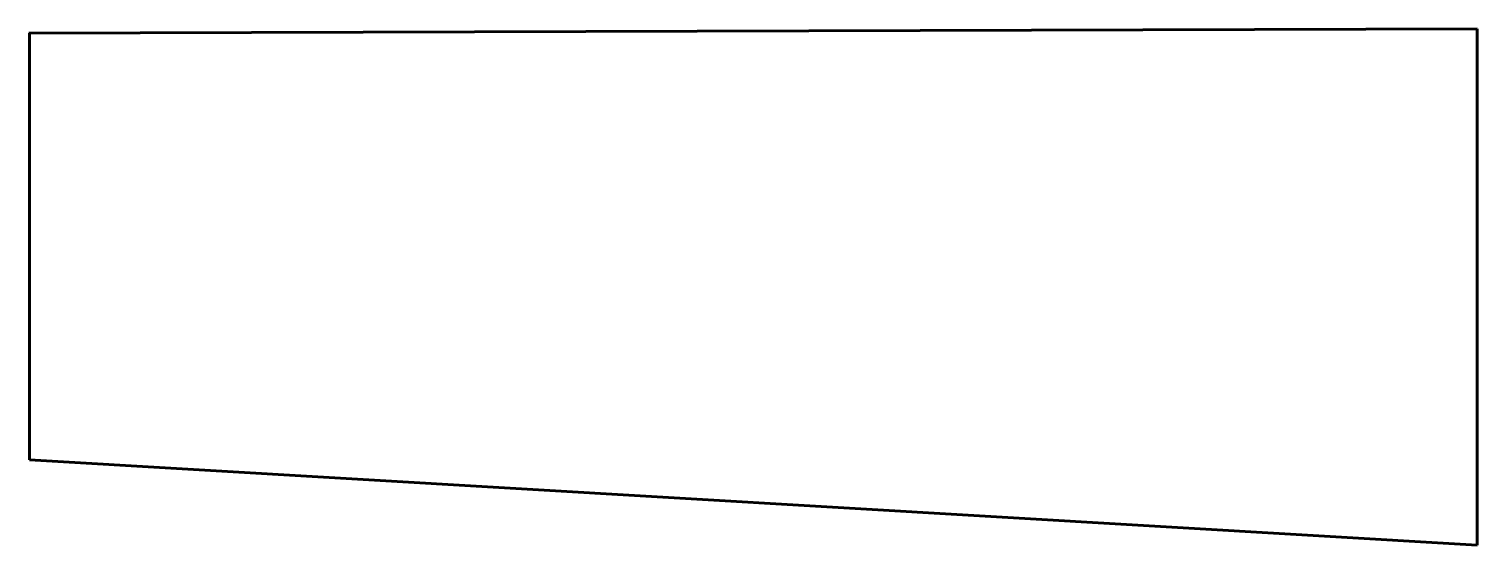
# Model space of a CAD drawing. Header units: millimetres. Extents: x -9.5 to 9.5, y 355.8 to 362.6.
import ezdxf

# ---------------------------------------------------------------- set-up
doc = ezdxf.new("R2010")
doc.units = ezdxf.units.MM
doc.linetypes.add('K5LT_BASIC', pattern=[0])

msp = doc.modelspace()

# ---------------------------------------------------------------- linework, layer by layer
at = {"color": 150, "linetype": 'K5LT_BASIC', "lineweight": 60, "true_color": 0x0080ff}
for p, q in [((-9.503, 362.509), (9.503, 362.566)), ((-9.497, 362.509), (-9.497, 356.908)), ((9.503, 362.566), (9.503, 355.791)), ((9.503, 355.791), (-9.497, 356.908))]:
    msp.add_line(p, q, dxfattribs=at)

doc.saveas('drawing.dxf')
